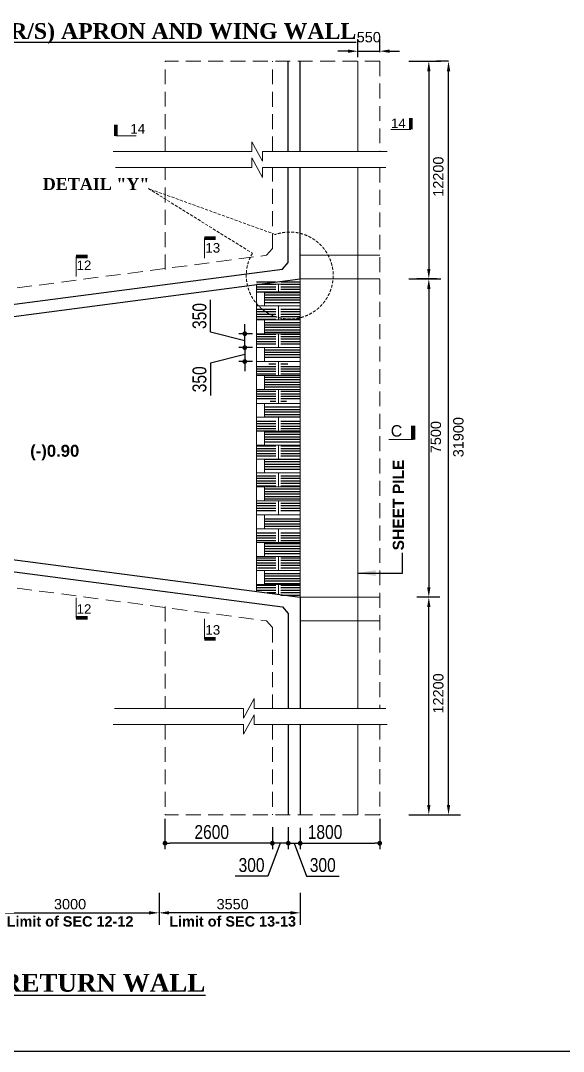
# Model space of a CAD drawing. Extents: x -358915 to 1258323, y -1667244 to -305611.
# Drawn here: x 673493 to 687143, y -1502379 to -1476470 of the extents above; entities that cross this region are included whole.
import ezdxf

# ---------------------------------------------------------------- set-up
doc = ezdxf.new("R2010")
doc.units = 0
doc.header["$LTSCALE"] = 300
doc.header["$MEASUREMENT"] = 0
for name, pattern in [('DASHED', [0.75, 0.5, -0.25]), ('DASHED2', [9.525, 6.35, -3.175]), ('HIDDEN', [0.375, 0.25, -0.125])]:
    doc.linetypes.add(name, pattern=pattern)
doc.layers.get('0').update_dxf_attribs({"linetype": 'CONTINUOUS'})
doc.layers.get('DEFPOINTS').update_dxf_attribs({"linetype": 'CONTINUOUS'})
for name, color, linetype, lineweight in [('Dim', 7, 'CONTINUOUS', 9), ('Dimension', 8, 'CONTINUOUS', 18), ('Grid Line_Outer', 7, 'CONTINUOUS', 5), ('line2', 3, 'CONTINUOUS', 30)]:
    doc.layers.add(name, color=color, linetype=linetype, lineweight=lineweight)
for name, color, linetype in [('DOTTED', 240, 'DASHED2'), ('HATCH-1', 8, 'CONTINUOUS'), ('LINE', 7, 'CONTINUOUS'), ('TEXT', 10, 'CONTINUOUS'), ('TXT', 7, 'CONTINUOUS')]:
    doc.layers.add(name, color=color, linetype=linetype)
doc.styles.add('1-2', font='arial.ttf')
doc.styles.add('Arial', font='arial.ttf')
doc.styles.add('DIM', font='isocp3.shx')
doc.styles.add('SH-T2', font='arial.ttf', dxfattribs={"width": 0.8})
doc.linetypes.add('ZIGZAG', pattern='A,0.0001,-0.2,[131,ltypeshp.shx,S=0.2,R=0,X=-0.2,Y=0],-0.4,[131,ltypeshp.shx,S=0.2,R=180,X=0.2,Y=0],-0.2', length=0.8001)
doc.dimstyles.new('dim_240', dxfattribs={"dimtxt": 480, "dimasz": 480, "dimexe": 300, "dimexo": 200, "dimgap": 200, "dimtad": 1, "dimdec": 0, "dimzin": 0, "dimdsep": 46, "dimtxsty": 'DIM', "dimcen": 350, "dimclrd": 5, "dimclre": 5, "dimclrt": 7, "dimadec": 0, "dimazin": 0, "dimtfac": 1, "dimtdec": 0, "dimtmove": 0, "dimatfit": 3, "dimfxl": 20, "dimtolj": 1, "dimtzin": 0, "dimarcsym": 0})
doc.dimstyles.new('dim_250', dxfattribs={"dimtxt": 500, "dimasz": 500, "dimexe": 500, "dimexo": 100, "dimgap": 150, "dimtad": 1, "dimdec": 0, "dimzin": 0, "dimdsep": 46, "dimtxsty": 'Arial', "dimcen": 350, "dimclrd": 5, "dimclre": 5, "dimclrt": 7, "dimadec": 0, "dimazin": 0, "dimtfac": 1, "dimtdec": 0, "dimtmove": 0, "dimatfit": 3, "dimfxl": 500, "dimfxlon": 1, "dimtolj": 1, "dimtzin": 0, "dimarcsym": 0})
pattern_1 = [(180, (312023.8, -1549803.77), (-1e-14, -62.5), [])]
pattern_2 = [(180, (312023.8, -1549784.77), (-1e-14, -62.5), [])]

# ---------------------------------------------------------------- blocks, each defined once
blk = doc.blocks.new('*D911')
at = {"layer": 'DEFPOINTS', "color": 0, "ltscale": 50, "transparency": 16777216}
for p in [(683015, -1477492), (683758, -1482962), (684058, -1482962)]:
    blk.add_point(p, dxfattribs=at)
at = {"layer": 'Dim', "color": 5, "lineweight": -2, "ltscale": 50, "transparency": 16777216}
for p, q in [((683258, -1477492), (684058, -1477492)), ((683758, -1477742), (683758, -1482712)), ((683958, -1482962), (683458, -1482962))]:
    blk.add_line(p, q, dxfattribs=at)
at = {"layer": 'Dim', "color": 5, "ltscale": 50, "transparency": 16777216}
for points in [[(683717, -1477742), (683800, -1477742), (683758, -1477492)], [(683717, -1482712), (683800, -1482712), (683758, -1482962)]]:
    blk.add_solid(points, dxfattribs=at)
at = {"layer": 'Dim', "color": 7, "ltscale": 50, "transparency": 16777216, "insert": (683998, -1480392), "char_height": 260, "attachment_point": 5, "rotation": 90, "style": 'Arial'}
blk.add_mtext('\\A1;12200', dxfattribs=at)
blk = doc.blocks.new('*D912')
at = {"layer": 'DEFPOINTS', "color": 0, "ltscale": 50, "transparency": 16777216}
for p in [(682524, -1482962), (683758, -1490962), (684137, -1490962)]:
    blk.add_point(p, dxfattribs=at)
at = {"layer": 'Dim', "color": 5, "lineweight": -2, "ltscale": 50, "transparency": 16777216}
for p, q in [((683258, -1482962), (684058, -1482962)), ((683758, -1483212), (683758, -1490712)), ((684037, -1490962), (683458, -1490962))]:
    blk.add_line(p, q, dxfattribs=at)
at = {"layer": 'Dim', "color": 5, "ltscale": 50, "transparency": 16777216}
for points in [[(683717, -1483212), (683800, -1483212), (683758, -1482962)], [(683717, -1490712), (683800, -1490712), (683758, -1490962)]]:
    blk.add_solid(points, dxfattribs=at)
at = {"layer": 'Dim', "color": 7, "ltscale": 50, "transparency": 16777216, "insert": (683937, -1486939), "char_height": 260, "attachment_point": 5, "rotation": 90, "style": 'Arial'}
blk.add_mtext('\\A1;7500', dxfattribs=at)
blk = doc.blocks.new('*D913')
at = {"layer": 'DEFPOINTS', "color": 0, "ltscale": 50, "transparency": 16777216}
for p in [(684254, -1477492), (684271, -1477492), (682524, -1496433)]:
    blk.add_point(p, dxfattribs=at)
at = {"layer": 'Dim', "color": 5, "lineweight": -2, "ltscale": 50, "transparency": 16777216}
for p, q in [((684254, -1477492), (683954, -1477492)), ((684254, -1496183), (684254, -1477742)), ((683754, -1496433), (684554, -1496433))]:
    blk.add_line(p, q, dxfattribs=at)
at = {"layer": 'Dim', "color": 5, "ltscale": 50, "transparency": 16777216}
for points in [[(684213, -1477742), (684296, -1477742), (684254, -1477492)], [(684213, -1496183), (684296, -1496183), (684254, -1496433)]]:
    blk.add_solid(points, dxfattribs=at)
at = {"layer": 'Dim', "color": 7, "ltscale": 50, "transparency": 16777216, "insert": (684503, -1486940), "char_height": 260, "attachment_point": 5, "rotation": 90, "style": 'Arial'}
blk.add_mtext('\\A1;31900', dxfattribs=at)
blk = doc.blocks.new('_Dot')
at = {"color": 0, "linetype": 'ByBlock', "lineweight": -2}
blk.add_line((-0.5, 0), (-1, 0), dxfattribs=at)
at = {"color": 0, "linetype": 'ByBlock', "const_width": 0.5}
blk.add_lwpolyline([(-0.25, 0, 1), (0.25, 0, 1)], format="xyb", close=True, dxfattribs=at)
blk = doc.blocks.new('*D914')
at = {"layer": 'DEFPOINTS', "color": 0, "transparency": 16777216}
for p in [(680224, -1496641), (680524, -1496657), (680524, -1497147)]:
    blk.add_point(p, dxfattribs=at)
at = {"layer": 'Dim', "color": 5, "lineweight": -2, "transparency": 16777216}
for p, q in [((680224, -1496741), (680224, -1497297)), ((680524, -1496757), (680524, -1497297)), ((680104, -1497147), (679984, -1497147)), ((680224, -1497147), (680524, -1497147)), ((680224, -1497147), (680524, -1497147)), ((680374, -1497147), (680683, -1497976)), ((680644, -1497147), (680764, -1497147)), ((680683, -1497976), (681501, -1497976))]:
    blk.add_line(p, q, dxfattribs=at)
at = {"layer": 'Dim', "color": 5, "lineweight": -2, "transparency": 16777216, "xscale": 120, "yscale": 120, "zscale": 120}
blk.add_blockref('_Dot', (680224, -1497147), dxfattribs=at)
at = {"layer": 'Dim', "color": 5, "lineweight": -2, "transparency": 16777216, "xscale": 120, "yscale": 120, "zscale": 120, "rotation": 180}
blk.add_blockref('_Dot', (680524, -1497147), dxfattribs=at)
at = {"layer": 'Dim', "color": 7, "transparency": 16777216, "insert": (681092, -1497697), "char_height": 350, "attachment_point": 5, "style": 'SH-T2'}
blk.add_mtext('\\A1;300', dxfattribs=at)
blk = doc.blocks.new('*D915')
at = {"layer": 'DEFPOINTS', "color": 0, "transparency": 16777216}
for p in [(677124, -1496433), (679824, -1496640), (677124, -1497147)]:
    blk.add_point(p, dxfattribs=at)
at = {"layer": 'Dim', "color": 5, "lineweight": -2, "transparency": 16777216}
for p, q in [((677124, -1496533), (677124, -1497297)), ((679824, -1496740), (679824, -1497297)), ((679704, -1497147), (677244, -1497147))]:
    blk.add_line(p, q, dxfattribs=at)
at = {"layer": 'Dim', "color": 5, "lineweight": -2, "transparency": 16777216, "xscale": 120, "yscale": 120, "zscale": 120, "rotation": 180}
blk.add_blockref('_Dot', (677124, -1497147), dxfattribs=at)
at = {"layer": 'Dim', "color": 5, "lineweight": -2, "transparency": 16777216, "xscale": 120, "yscale": 120, "zscale": 120}
blk.add_blockref('_Dot', (679824, -1497147), dxfattribs=at)
at = {"layer": 'Dim', "color": 7, "transparency": 16777216, "insert": (678299, -1496868), "char_height": 350, "attachment_point": 5, "style": 'SH-T2'}
blk.add_mtext('\\A1;2600', dxfattribs=at)
blk = doc.blocks.new('*D916')
at = {"layer": 'DEFPOINTS', "color": 0, "transparency": 16777216}
for p in [(679824, -1496640), (680224, -1496641), (679824, -1497147)]:
    blk.add_point(p, dxfattribs=at)
at = {"layer": 'Dim', "color": 5, "lineweight": -2, "transparency": 16777216}
for p, q in [((679824, -1496740), (679824, -1497297)), ((680224, -1496741), (680224, -1497297)), ((679704, -1497147), (679584, -1497147)), ((680024, -1497147), (679710, -1497976)), ((680224, -1497147), (679824, -1497147)), ((680224, -1497147), (679824, -1497147)), ((680344, -1497147), (680464, -1497147)), ((679710, -1497976), (678892, -1497976))]:
    blk.add_line(p, q, dxfattribs=at)
at = {"layer": 'Dim', "color": 5, "lineweight": -2, "transparency": 16777216, "xscale": 120, "yscale": 120, "zscale": 120}
blk.add_blockref('_Dot', (679824, -1497147), dxfattribs=at)
at = {"layer": 'Dim', "color": 5, "lineweight": -2, "transparency": 16777216, "xscale": 120, "yscale": 120, "zscale": 120, "rotation": 180}
blk.add_blockref('_Dot', (680224, -1497147), dxfattribs=at)
at = {"layer": 'Dim', "color": 7, "transparency": 16777216, "insert": (679301, -1497697), "char_height": 350, "attachment_point": 5, "style": 'SH-T2'}
blk.add_mtext('\\A1;300', dxfattribs=at)
blk = doc.blocks.new('*D919')
at = {"layer": 'DEFPOINTS', "color": 0, "ltscale": 50, "transparency": 16777216}
for p in [(676974, -1497982), (672500, -1498224), (676974, -1498897)]:
    blk.add_point(p, dxfattribs=at)
at = {"layer": 'Dim', "color": 5, "lineweight": -2, "ltscale": 50, "transparency": 16777216}
for p, q in [((672500, -1498397), (672500, -1499197)), ((676974, -1498397), (676974, -1499197)), ((672750, -1498897), (676724, -1498897))]:
    blk.add_line(p, q, dxfattribs=at)
at = {"layer": 'Dim', "color": 5, "ltscale": 50, "transparency": 16777216}
for points in [[(672750, -1498855), (672750, -1498939), (672500, -1498897)], [(676724, -1498855), (676724, -1498939), (676974, -1498897)]]:
    blk.add_solid(points, dxfattribs=at)
at = {"layer": 'Dim', "color": 7, "ltscale": 50, "transparency": 16777216, "insert": (674737, -1498897), "char_height": 260, "attachment_point": 5, "style": 'Arial'}
blk.add_mtext('\\A1;3000\\P{\\fArial|b1|i0|c0|p34;Limit of SEC 12-12}', dxfattribs=at)
blk = doc.blocks.new('*D921')
at = {"layer": 'DEFPOINTS', "color": 0, "ltscale": 50, "transparency": 16777216}
for p in [(680525, -1498004), (676974, -1498462), (676974, -1498897)]:
    blk.add_point(p, dxfattribs=at)
at = {"layer": 'Dim', "color": 5, "lineweight": -2, "ltscale": 50, "transparency": 16777216}
for p, q in [((676974, -1498562), (676974, -1499197)), ((680525, -1498397), (680525, -1499197)), ((680275, -1498897), (677224, -1498897))]:
    blk.add_line(p, q, dxfattribs=at)
at = {"layer": 'Dim', "color": 5, "ltscale": 50, "transparency": 16777216}
for points in [[(677224, -1498855), (677224, -1498939), (676974, -1498897)], [(680275, -1498855), (680275, -1498939), (680525, -1498897)]]:
    blk.add_solid(points, dxfattribs=at)
at = {"layer": 'Dim', "color": 7, "ltscale": 50, "transparency": 16777216, "insert": (678825, -1498897), "char_height": 260, "attachment_point": 5, "style": 'Arial'}
blk.add_mtext('\\A1;3550\\P{\\fArial|b1|i0|c0|p34;Limit of SEC 13-13}', dxfattribs=at)
blk = doc.blocks.new('SEX')
at = {"layer": 'Dim', "color": 6, "ltscale": 500}
blk.add_lwpolyline([(0, 0, 60, 60, 0), (192, 0, 0, 0, 0)], format="xyseb", dxfattribs=at)
blk.add_lwpolyline([(0, -337), (0, 0), (0, 0)], dxfattribs=at)
blk = doc.blocks.new('*D922')
at = {"layer": 'DEFPOINTS', "color": 0, "ltscale": 50, "transparency": 16777216}
for p in [(683758, -1490962), (684137, -1490962), (683015, -1496433)]:
    blk.add_point(p, dxfattribs=at)
at = {"layer": 'Dim', "color": 5, "lineweight": -2, "ltscale": 50, "transparency": 16777216}
for p, q in [((684037, -1490962), (683458, -1490962)), ((683758, -1496183), (683758, -1491212)), ((683258, -1496433), (684058, -1496433))]:
    blk.add_line(p, q, dxfattribs=at)
at = {"layer": 'Dim', "color": 5, "ltscale": 50, "transparency": 16777216}
for points in [[(683717, -1491212), (683800, -1491212), (683758, -1490962)], [(683717, -1496183), (683800, -1496183), (683758, -1496433)]]:
    blk.add_solid(points, dxfattribs=at)
at = {"layer": 'Dim', "color": 7, "ltscale": 50, "transparency": 16777216, "insert": (683998, -1493382), "char_height": 260, "attachment_point": 5, "rotation": 90, "style": 'Arial'}
blk.add_mtext('\\A1;12200', dxfattribs=at)
blk = doc.blocks.new('*D930')
at = {"layer": 'DEFPOINTS', "color": 0, "ltscale": 50, "transparency": 16777216}
for p in [(682524, -1477238), (682524, -1477359), (681974, -1477492)]:
    blk.add_point(p, dxfattribs=at)
at = {"layer": 'Dim', "color": 5, "lineweight": -2, "ltscale": 50, "transparency": 16777216}
for p, q in [((681974, -1477392), (681974, -1476938)), ((682524, -1477259), (682524, -1476938)), ((681724, -1477238), (681474, -1477238)), ((681974, -1477238), (682524, -1477238)), ((682774, -1477238), (683024, -1477238))]:
    blk.add_line(p, q, dxfattribs=at)
at = {"layer": 'Dim', "color": 5, "ltscale": 50, "transparency": 16777216}
for points in [[(681724, -1477196), (681724, -1477279), (681974, -1477238)], [(682774, -1477196), (682774, -1477279), (682524, -1477238)]]:
    blk.add_solid(points, dxfattribs=at)
at = {"layer": 'Dim', "color": 7, "ltscale": 50, "transparency": 16777216, "insert": (682249, -1476887), "char_height": 260, "attachment_point": 5, "style": 'Arial'}
blk.add_mtext('\\A1;550', dxfattribs=at)
blk = doc.blocks.new('*D931')
at = {"layer": 'DEFPOINTS', "color": 0, "transparency": 16777216}
for p in [(682524, -1496433), (680524, -1496865), (682524, -1497147)]:
    blk.add_point(p, dxfattribs=at)
at = {"layer": 'Dim', "color": 5, "lineweight": -2, "transparency": 16777216}
for p, q in [((682524, -1496533), (682524, -1497297)), ((680524, -1496965), (680524, -1497297)), ((680644, -1497147), (682404, -1497147))]:
    blk.add_line(p, q, dxfattribs=at)
at = {"layer": 'Dim', "color": 5, "lineweight": -2, "transparency": 16777216, "xscale": 120, "yscale": 120, "zscale": 120, "rotation": 180}
blk.add_blockref('_Dot', (680524, -1497147), dxfattribs=at)
at = {"layer": 'Dim', "color": 5, "lineweight": -2, "transparency": 16777216, "xscale": 120, "yscale": 120, "zscale": 120}
blk.add_blockref('_Dot', (682524, -1497147), dxfattribs=at)
at = {"layer": 'Dim', "color": 7, "transparency": 16777216, "insert": (681149, -1496868), "char_height": 350, "attachment_point": 5, "style": 'SH-T2'}
blk.add_mtext('\\A1;1800', dxfattribs=at)
blk = doc.blocks.new('*D932')
at = {"layer": 'DEFPOINTS', "color": 0, "transparency": 16777216}
for p in [(679130, -1484340), (679427, -1484340), (679424, -1484690)]:
    blk.add_point(p, dxfattribs=at)
at = {"layer": 'Dim', "color": 5, "lineweight": -2, "transparency": 16777216}
for p, q in [((678271, -1484304), (678271, -1483486)), ((679130, -1484220), (679130, -1484100)), ((679130, -1484515), (678271, -1484304)), ((679327, -1484340), (678980, -1484340)), ((679130, -1484690), (679130, -1484340)), ((679130, -1484690), (679130, -1484340)), ((679324, -1484690), (678980, -1484690)), ((679130, -1484810), (679130, -1484930))]:
    blk.add_line(p, q, dxfattribs=at)
at = {"layer": 'Dim', "color": 5, "lineweight": -2, "transparency": 16777216, "xscale": 120, "yscale": 120, "zscale": 120}
for p, rotation in [((679130, -1484340), 270), ((679130, -1484690), 90)]:
    blk.add_blockref('_Dot', p, dxfattribs=dict(at, rotation=rotation))
at = {"layer": 'Dim', "color": 7, "transparency": 16777216, "insert": (677992, -1483895), "char_height": 350, "attachment_point": 5, "rotation": 90, "style": 'SH-T2'}
blk.add_mtext('\\A1;350', dxfattribs=at)
blk = doc.blocks.new('*D933')
at = {"layer": 'DEFPOINTS', "color": 0, "transparency": 16777216}
for p in [(679424, -1484690), (679130, -1485040), (679424, -1485040)]:
    blk.add_point(p, dxfattribs=at)
at = {"layer": 'Dim', "color": 5, "lineweight": -2, "transparency": 16777216}
for p, q in [((679130, -1484570), (679130, -1484450)), ((679130, -1484865), (678271, -1485077)), ((679324, -1484690), (678980, -1484690)), ((679130, -1484690), (679130, -1485040)), ((679130, -1484690), (679130, -1485040)), ((678271, -1485077), (678271, -1485894)), ((679324, -1485040), (678980, -1485040)), ((679130, -1485160), (679130, -1485280))]:
    blk.add_line(p, q, dxfattribs=at)
at = {"layer": 'Dim', "color": 5, "lineweight": -2, "transparency": 16777216, "xscale": 120, "yscale": 120, "zscale": 120}
for p, rotation in [((679130, -1484690), 270), ((679130, -1485040), 90)]:
    blk.add_blockref('_Dot', p, dxfattribs=dict(at, rotation=rotation))
at = {"layer": 'Dim', "color": 7, "transparency": 16777216, "insert": (677992, -1485486), "char_height": 350, "attachment_point": 5, "rotation": 90, "style": 'SH-T2'}
blk.add_mtext('\\A1;350', dxfattribs=at)

msp = doc.modelspace()

# ---------------------------------------------------------------- hatches: boundary and pattern name
at = {"layer": 'HATCH-1', "ltscale": 2}
h = msp.add_hatch(dxfattribs=at)
h.set_pattern_fill('ANSI31', color=14, scale=500, angle=135, style=0)
h.set_pattern_definition(pattern_2)
h.paths.add_polyline_path([(679424.4, -1483290.3), (679915, -1483290.3), (679915, -1482990.3), (679424.4, -1483009.3)])
h = msp.add_hatch(dxfattribs=at)
h.set_pattern_fill('ANSI31', color=14, scale=500, angle=135, style=0)
h.set_pattern_definition(pattern_2)
h.paths.add_polyline_path([(680524.4, -1483290.3), (680033.7, -1483290.3), (680033.7, -1482990.3), (680524.4, -1483009.3)])
h = msp.add_hatch(dxfattribs=at)
h.set_pattern_fill('ANSI31', color=14, scale=500, angle=135, style=0)
h.set_pattern_definition(pattern_1)
h.paths.add_polyline_path([(680524.4, -1483290.3), (680524.4, -1483590.3), (679624.4, -1483590.3), (679624.4, -1483290.3)])
h = msp.add_hatch(dxfattribs=at)
h.set_pattern_fill('ANSI31', color=14, scale=500, angle=135, style=0)
h.set_pattern_definition(pattern_2)
h.paths.add_polyline_path([(679424.4, -1483990.3), (679915, -1483990.3), (679915, -1483690.3), (679424.4, -1483709.3)])
h = msp.add_hatch(dxfattribs=at)
h.set_pattern_fill('ANSI31', color=14, scale=500, angle=135, style=0)
h.set_pattern_definition(pattern_2)
h.paths.add_polyline_path([(680524.4, -1483990.3), (680033.7, -1483990.3), (680033.7, -1483690.3), (680524.4, -1483709.3)])
h = msp.add_hatch(dxfattribs=at)
h.set_pattern_fill('ANSI31', color=14, scale=500, angle=135, style=0)
h.set_pattern_definition(pattern_1)
h.paths.add_polyline_path([(680524.4, -1484340.3), (680524.4, -1484040.3), (679624.4, -1484040.3), (679624.4, -1484340.3)])
h = msp.add_hatch(dxfattribs=at)
h.set_pattern_fill('ANSI31', color=14, scale=500, angle=135, style=0)
h.set_pattern_definition(pattern_2)
h.paths.add_polyline_path([(679424.4, -1484340.3), (679915, -1484340.3), (679915, -1484640.3), (679424.4, -1484621.3)])
h = msp.add_hatch(dxfattribs=at)
h.set_pattern_fill('ANSI31', color=14, scale=500, angle=135, style=0)
h.set_pattern_definition(pattern_2)
h.paths.add_polyline_path([(680524.4, -1484340.3), (680033.7, -1484340.3), (680033.7, -1484640.3), (680524.4, -1484621.3)])
h = msp.add_hatch(dxfattribs=at)
h.set_pattern_fill('ANSI31', color=14, scale=500, angle=135, style=0)
h.set_pattern_definition(pattern_1)
h.paths.add_polyline_path([(680524.4, -1484690.3), (680524.4, -1484990.3), (679624.4, -1484990.3), (679624.4, -1484690.3)])
h = msp.add_hatch(dxfattribs=at)
h.set_pattern_fill('ANSI31', color=14, scale=500, angle=135, style=0)
h.set_pattern_definition(pattern_2)
h.paths.add_polyline_path([(679424.4, -1485390.3), (679915, -1485390.3), (679915, -1485090.3), (679424.4, -1485109.3)])
h = msp.add_hatch(dxfattribs=at)
h.set_pattern_fill('ANSI31', color=14, scale=500, angle=135, style=0)
h.set_pattern_definition(pattern_2)
h.paths.add_polyline_path([(680524.4, -1485390.3), (680033.7, -1485390.3), (680033.7, -1485090.3), (680524.4, -1485109.3)])
h = msp.add_hatch(dxfattribs=at)
h.set_pattern_fill('ANSI31', color=14, scale=500, angle=135, style=0)
h.set_pattern_definition(pattern_1)
h.paths.add_polyline_path([(680524.4, -1485390.3), (680524.4, -1485690.3), (679624.4, -1485690.3), (679624.4, -1485390.3)])
h = msp.add_hatch(dxfattribs=at)
h.set_pattern_fill('ANSI31', color=14, scale=500, angle=135, style=0)
h.set_pattern_definition(pattern_2)
h.paths.add_polyline_path([(679424.4, -1485740.3), (679915, -1485740.3), (679915, -1486040.3), (679424.4, -1486021.3)])
h = msp.add_hatch(dxfattribs=at)
h.set_pattern_fill('ANSI31', color=14, scale=500, angle=135, style=0)
h.set_pattern_definition(pattern_2)
h.paths.add_polyline_path([(680524.4, -1485740.3), (680033.7, -1485740.3), (680033.7, -1486040.3), (680524.4, -1486021.3)])
h = msp.add_hatch(dxfattribs=at)
h.set_pattern_fill('ANSI31', color=14, scale=500, angle=135, style=0)
h.set_pattern_definition(pattern_1)
h.paths.add_polyline_path([(680524.4, -1486440.3), (680524.4, -1486140.3), (679624.4, -1486140.3), (679624.4, -1486440.3)])
h = msp.add_hatch(dxfattribs=at)
h.set_pattern_fill('ANSI31', color=14, scale=500, angle=135, style=0)
h.set_pattern_definition(pattern_2)
h.paths.add_polyline_path([(679424.4, -1486790.3), (679915, -1486790.3), (679915, -1486490.3), (679424.4, -1486509.3)])
h = msp.add_hatch(dxfattribs=at)
h.set_pattern_fill('ANSI31', color=14, scale=500, angle=135, style=0)
h.set_pattern_definition(pattern_2)
h.paths.add_polyline_path([(680524.4, -1486790.3), (680033.7, -1486790.3), (680033.7, -1486490.3), (680524.4, -1486509.3)])
h = msp.add_hatch(dxfattribs=at)
h.set_pattern_fill('ANSI31', color=14, scale=500, angle=135, style=0)
h.set_pattern_definition(pattern_1)
h.paths.add_polyline_path([(680524.4, -1486790.3), (680524.4, -1487090.3), (679624.4, -1487090.3), (679624.4, -1486790.3)])
h = msp.add_hatch(dxfattribs=at)
h.set_pattern_fill('ANSI31', color=14, scale=500, angle=135, style=0)
h.set_pattern_definition(pattern_2)
h.paths.add_polyline_path([(679424.4, -1487140.3), (679915, -1487140.3), (679915, -1487440.3), (679424.4, -1487421.3)])
h = msp.add_hatch(dxfattribs=at)
h.set_pattern_fill('ANSI31', color=14, scale=500, angle=135, style=0)
h.set_pattern_definition(pattern_2)
h.paths.add_polyline_path([(680524.4, -1487140.3), (680033.7, -1487140.3), (680033.7, -1487440.3), (680524.4, -1487421.3)])
h = msp.add_hatch(dxfattribs=at)
h.set_pattern_fill('ANSI31', color=14, scale=500, angle=135, style=0)
h.set_pattern_definition(pattern_1)
h.paths.add_polyline_path([(680524.4, -1487490.3), (680524.4, -1487790.3), (679624.4, -1487790.3), (679624.4, -1487490.3)])
h = msp.add_hatch(dxfattribs=at)
h.set_pattern_fill('ANSI31', color=14, scale=500, angle=135, style=0)
h.set_pattern_definition(pattern_2)
h.paths.add_polyline_path([(679424.4, -1488190.3), (679915, -1488190.3), (679915, -1487890.3), (679424.4, -1487909.3)])
h = msp.add_hatch(dxfattribs=at)
h.set_pattern_fill('ANSI31', color=14, scale=500, angle=135, style=0)
h.set_pattern_definition(pattern_2)
h.paths.add_polyline_path([(680524.4, -1488190.3), (680033.7, -1488190.3), (680033.7, -1487890.3), (680524.4, -1487909.3)])
h = msp.add_hatch(dxfattribs=at)
h.set_pattern_fill('ANSI31', color=14, scale=500, angle=135, style=0)
h.set_pattern_definition(pattern_1)
h.paths.add_polyline_path([(680524.4, -1488540.3), (680524.4, -1488240.3), (679624.4, -1488240.3), (679624.4, -1488540.3)])
h = msp.add_hatch(dxfattribs=at)
h.set_pattern_fill('ANSI31', color=14, scale=500, angle=135, style=0)
h.set_pattern_definition(pattern_2)
h.paths.add_polyline_path([(679424.4, -1488540.3), (679915, -1488540.3), (679915, -1488840.3), (679424.4, -1488821.3)])
h = msp.add_hatch(dxfattribs=at)
h.set_pattern_fill('ANSI31', color=14, scale=500, angle=135, style=0)
h.set_pattern_definition(pattern_2)
h.paths.add_polyline_path([(680524.4, -1488540.3), (680033.7, -1488540.3), (680033.7, -1488840.3), (680524.4, -1488821.3)])
h = msp.add_hatch(dxfattribs=at)
h.set_pattern_fill('ANSI31', color=14, scale=500, angle=135, style=0)
h.set_pattern_definition(pattern_1)
h.paths.add_polyline_path([(680524.4, -1489240.3), (680524.4, -1488940.3), (679624.4, -1488940.3), (679624.4, -1489240.3)])
h = msp.add_hatch(dxfattribs=at)
h.set_pattern_fill('ANSI31', color=14, scale=500, angle=135, style=0)
h.set_pattern_definition(pattern_2)
h.paths.add_polyline_path([(679424.4, -1489590.3), (679915, -1489590.3), (679915, -1489290.3), (679424.4, -1489309.3)])
h = msp.add_hatch(dxfattribs=at)
h.set_pattern_fill('ANSI31', color=14, scale=500, angle=135, style=0)
h.set_pattern_definition(pattern_2)
h.paths.add_polyline_path([(680524.4, -1489590.3), (680033.7, -1489590.3), (680033.7, -1489290.3), (680524.4, -1489309.3)])
h = msp.add_hatch(dxfattribs=at)
h.set_pattern_fill('ANSI31', color=14, scale=500, angle=135, style=0)
h.set_pattern_definition(pattern_1)
h.paths.add_polyline_path([(680524.4, -1489590.3), (680524.4, -1489890.3), (679624.4, -1489890.3), (679624.4, -1489590.3)])
h = msp.add_hatch(dxfattribs=at)
h.set_pattern_fill('ANSI31', color=14, scale=500, angle=135, style=0)
h.set_pattern_definition(pattern_2)
h.paths.add_polyline_path([(679424.4, -1489940.3), (679915, -1489940.3), (679915, -1490240.3), (679424.4, -1490221.3)])
h = msp.add_hatch(dxfattribs=at)
h.set_pattern_fill('ANSI31', color=14, scale=500, angle=135, style=0)
h.set_pattern_definition(pattern_2)
h.paths.add_polyline_path([(680524.4, -1489940.3), (680033.7, -1489940.3), (680033.7, -1490240.3), (680524.4, -1490221.3)])
h = msp.add_hatch(dxfattribs=at)
h.set_pattern_fill('ANSI31', color=14, scale=500, angle=135, style=0)
h.set_pattern_definition(pattern_1)
h.paths.add_polyline_path([(680524.4, -1490640.3), (680524.4, -1490340.3), (679624.4, -1490340.3), (679624.4, -1490640.3)])
h = msp.add_hatch(dxfattribs=at)
h.set_pattern_fill('ANSI31', color=14, scale=500, angle=135, style=0)
h.set_pattern_definition(pattern_2)
h.paths.add_polyline_path([(679424.4, -1490810.1), (679915, -1490877.9), (679915, -1490640.3), (679424.4, -1490640.3)])
h = msp.add_hatch(dxfattribs=at)
h.set_pattern_fill('ANSI31', color=14, scale=500, angle=135, style=0)
h.set_pattern_definition(pattern_2)
h.paths.add_polyline_path([(680524.4, -1490640.3), (680033.7, -1490640.3), (680033.7, -1490940.3), (680524.4, -1490921.3)])

# ---------------------------------------------------------------- linework, layer by layer
at = {"layer": 'Dim', "elevation": 0}
for points in [[(675817.2, -1479757.6), (679307.3, -1479757.6), (679307.3, -1479517.3), (679579.3, -1480006.4), (679579.3, -1479757.6), (682712, -1479759.7)], [(675879.5, -1480162.6), (679307.3, -1480162.6), (679307.3, -1479922.4), (679579.3, -1480411.5), (679579.3, -1480162.6), (682677.1, -1480164.6)], [(675853.7, -1493761.5), (679094.3, -1493761.5), (679094.3, -1494001.7), (679366.3, -1493512.7), (679366.3, -1493761.5), (682677.1, -1493759.6)], [(675819, -1494166.6), (679094.3, -1494166.6), (679094.3, -1494406.8), (679366.3, -1493917.7), (679366.3, -1494166.6), (682712, -1494164.4)]]:
    msp.add_lwpolyline(points, dxfattribs=at)
at = {"layer": 'Dim', "color": 7, "linetype": 'DASHED', "ltscale": 0.5}
msp.add_lwpolyline([(679897.9, -1481846.3), (676708.1, -1480691.9), (679322.3, -1482316.9)], dxfattribs=at)
msp.add_arc((680260.5, -1482877.1), 1092.7, 149.15942, 109.37962, dxfattribs=at)
at = {"layer": 'Dimension', "color": 0, "lineweight": 13, "ltscale": 2}
for p, q in [((680524.4, -1482962.1), (680524.4, -1490962.1)), ((680524.4, -1482962.1), (682524.4, -1482962.1)), ((679424.4, -1483120.3), (679424.4, -1490803.9)), ((680524.4, -1490962.1), (682524.4, -1490962.1))]:
    msp.add_line(p, q, dxfattribs=at)
at = {"layer": 'Dimension', "color": 8, "lineweight": 13, "ltscale": 2}
for p, q in [((679424.4, -1483290.3), (680524.4, -1483290.3)), ((679624.4, -1483640.3), (679624.4, -1483290.3)), ((679655.2, -1483090.3), (680524.4, -1483090.3)), ((679974.4, -1483290.3), (679974.4, -1483090.3)), ((679424.4, -1483640.3), (680524.4, -1483640.3)), ((679974.4, -1483990.3), (679974.4, -1483640.3)), ((679424.4, -1483990.3), (680524.4, -1483990.3)), ((679624.4, -1483990.3), (679624.4, -1484340.3)), ((679424.4, -1484340.3), (680524.4, -1484340.3)), ((679974.4, -1484340.3), (679974.4, -1484690.3)), ((679424.4, -1484690.3), (680524.4, -1484690.3)), ((679624.4, -1485040.3), (679624.4, -1484690.3)), ((679424.4, -1485040.3), (680524.4, -1485040.3)), ((679974.4, -1485390.3), (679974.4, -1485040.3)), ((679424.4, -1485390.3), (680524.4, -1485390.3)), ((679624.4, -1485740.3), (679624.4, -1485390.3)), ((679424.4, -1485740.3), (680524.4, -1485740.3)), ((679974.4, -1485740.3), (679974.4, -1486090.3)), ((679424.4, -1486090.3), (680524.4, -1486090.3)), ((679624.4, -1486090.3), (679624.4, -1486440.3)), ((679424.4, -1486440.3), (680524.4, -1486440.3)), ((679974.4, -1486790.3), (679974.4, -1486440.3)), ((679424.4, -1486790.3), (680524.4, -1486790.3)), ((679624.4, -1487140.3), (679624.4, -1486790.3)), ((679424.4, -1487140.3), (680524.4, -1487140.3)), ((679974.4, -1487140.3), (679974.4, -1487490.3)), ((679424.4, -1487490.3), (680524.4, -1487490.3)), ((679624.4, -1487840.3), (679624.4, -1487490.3)), ((679424.4, -1487840.3), (680524.4, -1487840.3)), ((679974.4, -1488190.3), (679974.4, -1487840.3)), ((679424.4, -1488190.3), (680524.4, -1488190.3)), ((679624.4, -1488190.3), (679624.4, -1488540.3)), ((679424.4, -1488540.3), (680524.4, -1488540.3)), ((679974.4, -1488540.3), (679974.4, -1488890.3)), ((679424.4, -1488890.3), (680524.4, -1488890.3)), ((679624.4, -1488890.3), (679624.4, -1489240.3)), ((679424.4, -1489240.3), (680524.4, -1489240.3)), ((679974.4, -1489590.3), (679974.4, -1489240.3)), ((679424.4, -1489590.3), (680524.4, -1489590.3)), ((679624.4, -1489940.3), (679624.4, -1489590.3)), ((679424.4, -1489940.3), (680524.4, -1489940.3)), ((679974.4, -1489940.3), (679974.4, -1490290.3)), ((679424.4, -1490290.3), (680524.4, -1490290.3)), ((679624.4, -1490290.3), (679624.4, -1490640.3)), ((679424.4, -1490640.3), (680524.4, -1490640.3)), ((679974.4, -1490640.3), (679974.4, -1490886.1))]:
    msp.add_line(p, q, dxfattribs=at)
at = {"layer": 'Dimension', "color": 0, "lineweight": 30, "ltscale": 2}
for points in [[(680224.4, -1479758), (680224.4, -1477491.4)], [(680524.4, -1479758.3), (680524.4, -1477491.4)], [(665274.3, -1484958.9), (680524.4, -1482962.1), (680524.4, -1480163.3)], [(666788.5, -1484454), (680075.7, -1482719.2), (680224.4, -1482549.4), (680224.4, -1480163)], [(665274.3, -1488965.2), (680524.4, -1490962.1), (680524.4, -1493760.7)], [(666788.5, -1489470), (680075.7, -1491204.8), (680224.4, -1491374.7), (680224.4, -1493761)], [(680224.4, -1494166), (680224.4, -1496432.6)], [(680524.4, -1494165.7), (680524.4, -1496435.9)]]:
    msp.add_lwpolyline(points, dxfattribs=at)
at = {"layer": 'DOTTED', "color": 0, "linetype": 'HIDDEN', "lineweight": 20, "ltscale": 5}
for p, q in [((682524.4, -1477491.4), (677124.4, -1477491.4)), ((682524.4, -1496432.6), (677124.4, -1496432.6))]:
    msp.add_line(p, q, dxfattribs=at)
for points in [[(677124.4, -1479757.4), (677124.4, -1477491.4)], [(679824.4, -1479757.7), (679824.4, -1477491.4)], [(682524.4, -1477491.5), (682524.4, -1479759.5)], [(666151.6, -1484135.5), (679675.7, -1482369.1), (679824.4, -1482199.2), (679824.4, -1480162.8)], [(677124.4, -1482725.2), (677124.4, -1480162.5)], [(682524.4, -1480164.4), (682524.4, -1493759.7)], [(666151.6, -1489788.5), (679675.7, -1491554.9), (679824.4, -1491724.8), (679824.4, -1493761.3)], [(677124.4, -1491198.9), (677124.4, -1493761.5)], [(677124.4, -1494166.6), (677124.4, -1496432.6)], [(679824.4, -1494166.3), (679824.4, -1496432.6)], [(682524.4, -1494164.6), (682524.4, -1496432.6)]]:
    msp.add_lwpolyline(points, dxfattribs=at)
at = {"layer": 'DOTTED', "linetype": 'ZIGZAG', "lineweight": 20, "ltscale": 2}
for points in [[(681974.4, -1477491.5), (681974.4, -1479758.8)], [(681974.4, -1480163.8), (681974.4, -1493760.3)], [(681974.4, -1494165.3), (681974.4, -1496432.6)]]:
    msp.add_lwpolyline(points, dxfattribs=at)
at = {"layer": 'Grid Line_Outer', "ltscale": 2}
for points in [[(682524.4, -1482368.6), (680524.4, -1482368.6)], [(682524.4, -1491555.5), (680524.4, -1491555.5)]]:
    msp.add_lwpolyline(points, dxfattribs=at)
at = {"layer": 'LINE'}
msp.add_lwpolyline([(717799, -1502379.4), (661824.5, -1502379.4), (661824.5, -1462797.5), (717799, -1462797.5)], close=True, dxfattribs=at)

# ---------------------------------------------------------------- block references
at = {"layer": 'Dim', "color": 6}
for p, xscale, yscale, zscale, rotation in [((683308.6, -1479204.1), -1.5, 1.5, 1.5, 270), ((675889.8, -1479369.5), 1.5, 1.5, 1.5, 90), ((683362.8, -1487000.4), -1.800000000046566, 1.800000000046566, 1.8, 270), ((674887.4, -1491482.7), -1.5, 1.5, 1.5, 180), ((678114.5, -1492009.3), -1.5, 1.5, 1.5, 180)]:
    msp.add_blockref('SEX', p, dxfattribs=dict(at, xscale=xscale, yscale=yscale, zscale=zscale, rotation=rotation))
at = {"layer": 'Dim', "color": 6, "xscale": 1.5, "yscale": 1.5, "zscale": 1.5}
for p in [(678114.5, -1481936), (674887.4, -1482397.5)]:
    msp.add_blockref('SEX', p, dxfattribs=at)

# ---------------------------------------------------------------- texts
at = {"layer": 'Dim', "color": 7, "insert": (676731.6, -1480426.3), "char_height": 300, "width": 3352.045, "attachment_point": 3, "style": 'Arial'}
msp.add_mtext('{\\fTimes New Roman|b1|i0|c0|p18;DETAIL "Y"}', dxfattribs=at)
at = {"layer": 'Dimension', "color": 0, "lineweight": 13, "ltscale": 2, "insert": (682994.5, -1488645.2), "char_height": 280, "width": 4310.519, "attachment_point": 5, "rotation": 90, "style": '1-2'}
msp.add_mtext('{\\fArial|b1|i0|c0|p34;SHEET PILE}', dxfattribs=at)
at = {"layer": 'TEXT', "color": 6, "insert": (674968.6, -1487327.8), "char_height": 300, "width": 572.38, "attachment_point": 6, "style": 'Arial'}
msp.add_mtext('{\\fArial|b1|i0|c0|p34;(-)0.90}', dxfattribs=at)
at = {"layer": 'TXT', "color": 0, "attachment_point": 4}
for s, insert, char_height, width in [('\\A1;{\\fTimes New Roman|b1|i0|c0|p18;\\H9x;\\L\\C6;SECTIONAL ELEVATION OF (R/S) APRON AND WING WALL\\fArial Narrow|b0|i0|c0|p34;\\H0.6222x;\\l\\C0;\\P\\fArial Narrow|b1|i0|c0|p34;\\H1.339x;                                                        (SECTION C-C)}', (664636.9, -1477077.5, 0), 44, 17299.91), ('{\\fTimes New Roman|b1|i0|c0|p18;\\L\\C6;PLAN OF R/S APRON & RETURN WALL}', (665338.3, -1500660.3, 0), 450, 59703.667)]:
    msp.add_mtext(s, dxfattribs=dict(at, insert=insert, char_height=char_height, width=width))
at = {"layer": 'TXT', "attachment_point": 5, "style": 'Arial'}
for s, insert, char_height, width in [('14', (682993.6, -1479051.9), 240, 514.701), ('12', (675086.8, -1482620.2), 240, 450.981), ('\\A1;C', (682946, -1486784.8), 288, 843.976), ('12', (675086.8, -1491260), 240, 450.981)]:
    msp.add_mtext(s, dxfattribs=dict(at, insert=insert, char_height=char_height, width=width))
at = {"layer": 'TXT', "char_height": 240, "attachment_point": 5, "style": 'Arial'}
for s, insert in [('14', (676439.4, -1479189.5)), ('13', (678325.9, -1482182.4)), ('13', (678325.9, -1491786.6))]:
    msp.add_mtext(s, dxfattribs=dict(at, insert=insert))

# ---------------------------------------------------------------- dimensions: what is measured, and where the dimension line sits
at = {"layer": 'Dim', "ltscale": 50}
dim = msp.add_linear_dim(base=(682524.4, -1477237.7), p1=(681974.4, -1477491.5), p2=(682524.4, -1477358.7), dimstyle='dim_250', override={"dimtxt": 260, "dimasz": 250, "dimexe": 300, "dimgap": 100, "dimtmove": 2}, dxfattribs=at)
dim.commit()
dim.dimension.update_dxf_attribs({"geometry": '*D930', "text_midpoint": (682249.4, -1476886.9), "dimtype": 160})
for base, p1, p2, angle, text, picture, middle in [((684254.4, -1477491.5), (682524.4, -1496432.6), (684271.1, -1477491.5), 90, '31900', '*D913', (684735.7, -1486940.3)), ((683758.2, -1482962.1), (683015.3, -1477491.5), (684058.2, -1482962.1), 90, '12200', '*D911', (684230.3, -1480392)), ((683758.2, -1490962.1), (682524.4, -1482962.1), (684136.6, -1490962.1), 90, '7500', '*D912', (684169.5, -1486938.9)), ((683758.2, -1490962.1), (683015.3, -1496432.6), (684136.6, -1490962.1), 270, '12200', '*D922', (684230.3, -1493382.2)), ((676974.4, -1498897), (680524.8, -1498004), (676974.4, -1498462), 180, '3550\\X{\\fArial|b1|i0|c0|p34;Limit of SEC 13-13}', '*D921', (678824.6, -1498897))]:
    dim = msp.add_linear_dim(base=base, p1=p1, p2=p2, angle=angle, text=text, dimstyle='dim_250', override={"dimtxt": 260, "dimasz": 250, "dimexe": 300, "dimgap": 100, "dimtmove": 1}, dxfattribs=at)
    dim.commit()
    dim.dimension.update_dxf_attribs({"geometry": picture, "text_midpoint": middle, "dimtype": 160})
at = {"layer": 'Dim', "color": 1}
for base, p2, angle, picture, middle in [((679129.9, -1484340.3), (679427.1, -1484340.3), 90, '*D932', (678271.2, -1484203.7)), ((679129.9, -1485040.3), (679424.4, -1485040.3), 270, '*D933', (678271.2, -1485176.8))]:
    dim = msp.add_linear_dim(base=base, p1=(679424.4, -1484690.3), p2=p2, angle=angle, dimstyle='dim_240', override={"dimtxt": 350, "dimasz": 120, "dimexe": 150, "dimexo": 100, "dimgap": 100, "dimtxsty": 'SH-T2', "dimblk1": 'Dot', "dimblk2": 'Dot', "dimsah": 1, "dimtmove": 1}, dxfattribs=at)
    dim.commit()
    dim.dimension.update_dxf_attribs({"geometry": picture, "text_midpoint": middle, "dimtype": 160})
at = {"layer": 'Dim'}
for base, p1, p2, text, picture, middle in [((677124.4, -1497147.1), (679824.4, -1496640.4), (677124.4, -1496432.6), '2600', '*D915', (678299.4, -1497147.1)), ((680524.4, -1497147.1), (680224.4, -1496641.5), (680524.4, -1496656.9), '300', '*D914', (680783.2, -1497975.7))]:
    dim = msp.add_linear_dim(base=base, p1=p1, p2=p2, text=text, dimstyle='dim_240', override={"dimtxt": 350, "dimasz": 120, "dimexe": 150, "dimexo": 100, "dimgap": 100, "dimtxsty": 'SH-T2', "dimblk1": 'Dot', "dimblk2": 'Dot', "dimsah": 1, "dimtmove": 1}, dxfattribs=at)
    dim.commit()
    dim.dimension.update_dxf_attribs({"geometry": picture, "text_midpoint": middle, "dimtype": 160})
for base, p1, p2, text, picture, middle in [((682524.4, -1497147.1), (680524.4, -1496865.1), (682524.4, -1496432.6), '1800', '*D931', (681149.4, -1497147.1)), ((679824.4, -1497147.1), (680224.4, -1496641.5), (679824.4, -1496640.4), '300', '*D916', (679609.6, -1497975.8))]:
    dim = msp.add_linear_dim(base=base, p1=p1, p2=p2, angle=180, text=text, dimstyle='dim_240', override={"dimtxt": 350, "dimasz": 120, "dimexe": 150, "dimexo": 100, "dimgap": 100, "dimtxsty": 'SH-T2', "dimblk1": 'Dot', "dimblk2": 'Dot', "dimsah": 1, "dimtmove": 1}, dxfattribs=at)
    dim.commit()
    dim.dimension.update_dxf_attribs({"geometry": picture, "text_midpoint": middle, "dimtype": 160})
at = {"layer": 'Dim', "ltscale": 50}
dim = msp.add_linear_dim(base=(676974.4, -1498897), p1=(672499.5, -1498223.6), p2=(676974.4, -1497982), text='3000\\X{\\fArial|b1|i0|c0|p34;Limit of SEC 12-12}', dimstyle='dim_250', override={"dimtxt": 260, "dimasz": 250, "dimexe": 300, "dimgap": 100, "dimtmove": 1}, dxfattribs=at)
dim.commit()
dim.dimension.update_dxf_attribs({"geometry": '*D919', "text_midpoint": (674736.9, -1498897), "dimtype": 160})

# ---------------------------------------------------------------- leaders
at = {"layer": 'line2', "color": 1}
msp.add_leader([(681974.4, -1490357.1), (683095.5, -1490357.1), (683095.5, -1489848.8)], dimstyle='dim_240', override={"dimasz": 450, "dimtad": 0}, dxfattribs=at)

doc.saveas('drawing.dxf')
